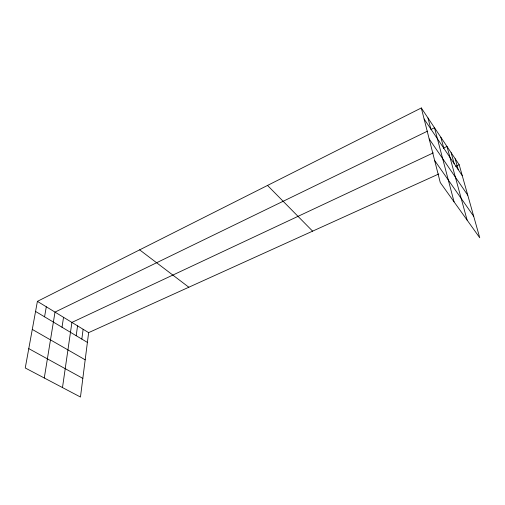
<?xml version="1.0" encoding="UTF-8"?>
<svg xmlns="http://www.w3.org/2000/svg" width="505" height="505" viewBox="0 0 505 505"><rect width="100%" height="100%" fill="white"/><g stroke="black" fill="none" stroke-linecap="round" stroke-linejoin="round"><path stroke-width="0.76" d="M438.826 173.96L88.634 332.631L80.465 397.031L25.25 367.981L37.402 301.359L421.309 107.969L459.184 164.737L479.75 237.779L440.253 182.532L421.309 107.969M81.829 339.089L83.129 329.273M76.192 335.718L77.555 325.87M62.487 387.569L71.906 322.424L433.322 152.876M62.014 327.246L63.542 317.317M44.276 377.986L55.007 312.103L427.539 131.13M44.566 316.818L46.296 306.787M431.017 129.438L434.502 127.746L454.077 201.867M443.573 148.066L446.994 146.463L467.1 220.085M455.655 166.334L459.184 164.737M28.779 348.627L82.833 378.378M32.282 329.418L85.187 359.819M35.565 311.44L87.39 342.409M37.402 301.359L88.634 332.631M139.645 249.855L188.838 287.231M267.517 185.436L312.601 231.151M434.653 160.502L473.703 216.304M429.174 138.932L467.763 195.201M424.118 119.022L462.252 175.633M455.194 158.753L458.237 169.674M451.129 152.668L454.153 163.607M440.833 137.234L443.788 148.218M427.994 117.993L430.853 129.028"/></g></svg>
